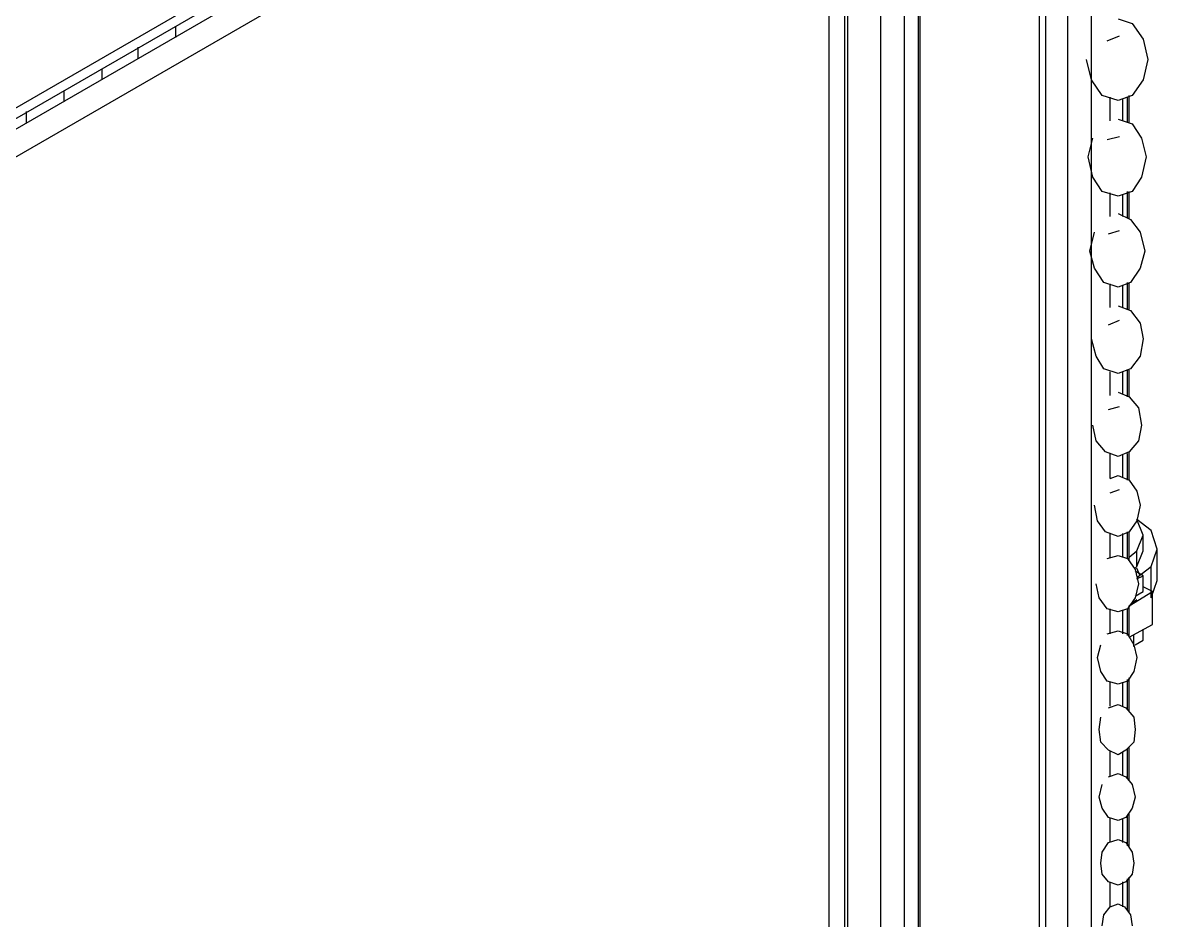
# Model space of a CAD drawing. Header units: inches. Extents: x 0.3 to 16.2, y 0.3 to 11.4.
# Drawn here: x 13.6809 to 13.9654, y 8.2415 to 8.4667 of the extents above; entities that cross this region are included whole.
import ezdxf

# ---------------------------------------------------------------- set-up
doc = ezdxf.new("R2010")
doc.units = ezdxf.units.IN
doc.header["$LTSCALE"] = 0.009843
doc.header["$MEASUREMENT"] = 0
doc.layers.add('GEOMETRY', color=7, linetype='Continuous')

msp = doc.modelspace()

# ---------------------------------------------------------------- linework, layer by layer
at = {"layer": 'GEOMETRY'}
for p, q in [((13.36496, 8.26378), (13.93583, 8.5937)), ((13.90591, 8.03583), (13.90591, 8.57638)), ((13.90551, 8.02205), (13.90551, 8.57598)), ((13.38898, 8.2752), (13.90197, 8.57126)), ((13.90197, 8.0311), (13.90197, 8.57126)), ((13.89606, 8.02756), (13.89606, 8.56772)), ((13.88701, 8.03189), (13.88701, 8.5626)), ((13.8878, 8.03228), (13.8878, 8.56299)), ((13.87717, 8.55433), (13.3937, 8.2752)), ((13.39961, 8.27165), (13.88307, 8.55079)), ((13.39961, 8.27165), (13.88307, 8.55079)), ((13.88307, 8.03504), (13.88307, 8.55079)), ((13.93583, 8.03976), (13.93583, 8.53268)), ((13.9374, 7.97205), (13.9374, 8.53189)), ((13.94291, 8.09449), (13.94291, 8.5126)), ((13.94291, 8.09449), (13.94291, 8.5126)), ((13.94882, 8.09488), (13.94882, 8.51299)), ((13.71929, 8.46299), (13.71929, 8.46575)), ((13.95551, 8.46772), (13.95906, 8.46654)), ((13.95906, 8.46654), (13.96181, 8.4626)), ((13.95276, 8.4622), (13.95591, 8.46339)), ((13.96181, 8.4626), (13.96299, 8.45748)), ((13.70984, 8.45787), (13.70984, 8.46063)), ((13.94882, 8.45236), (13.94764, 8.45748)), ((13.96299, 8.45748), (13.96181, 8.45236)), ((13.70079, 8.45236), (13.70079, 8.45512)), ((13.95157, 8.44843), (13.94882, 8.45236)), ((13.96181, 8.45236), (13.95906, 8.44843)), ((13.69134, 8.44685), (13.69134, 8.44961)), ((13.95551, 8.44724), (13.95157, 8.44843)), ((13.95906, 8.44843), (13.95551, 8.44724)), ((13.95827, 8.44173), (13.95827, 8.44843)), ((13.95827, 8.44173), (13.95827, 8.44843)), ((13.95827, 8.44173), (13.95827, 8.44843)), ((13.95827, 8.44173), (13.95827, 8.44843)), ((13.95354, 8.44213), (13.95354, 8.44803)), ((13.95354, 8.44213), (13.95354, 8.44803)), ((13.95669, 8.44213), (13.95669, 8.44764)), ((13.95787, 8.44173), (13.95787, 8.44803)), ((13.95787, 8.44173), (13.95787, 8.44803)), ((13.68189, 8.44173), (13.68189, 8.44449)), ((13.95551, 8.44252), (13.95906, 8.44134)), ((13.95906, 8.44134), (13.96142, 8.4378)), ((13.94803, 8.43307), (13.94921, 8.4378)), ((13.95276, 8.4374), (13.95591, 8.43819)), ((13.96142, 8.4378), (13.9626, 8.43307)), ((13.94921, 8.42795), (13.94803, 8.43307)), ((13.9626, 8.43307), (13.96142, 8.42795)), ((13.95157, 8.42441), (13.94921, 8.42795)), ((13.96142, 8.42795), (13.95906, 8.42441)), ((13.95551, 8.42323), (13.95157, 8.42441)), ((13.95354, 8.41811), (13.95354, 8.42402)), ((13.95354, 8.41811), (13.95354, 8.42402)), ((13.95906, 8.42441), (13.95551, 8.42323)), ((13.95669, 8.41811), (13.95669, 8.42362)), ((13.95787, 8.41772), (13.95787, 8.42441)), ((13.95787, 8.41772), (13.95787, 8.42441)), ((13.95827, 8.41772), (13.95827, 8.42441)), ((13.95827, 8.41772), (13.95827, 8.42441)), ((13.95827, 8.41772), (13.95827, 8.42441)), ((13.95827, 8.41772), (13.95827, 8.42441)), ((13.95551, 8.4189), (13.95866, 8.41732)), ((13.95866, 8.41732), (13.96102, 8.41417)), ((13.94843, 8.40945), (13.94961, 8.41417)), ((13.95315, 8.41378), (13.95591, 8.41457)), ((13.96102, 8.41417), (13.9622, 8.40945)), ((13.94961, 8.40512), (13.94843, 8.40945)), ((13.9622, 8.40945), (13.96102, 8.40512)), ((13.95197, 8.40157), (13.94961, 8.40512)), ((13.96102, 8.40512), (13.95866, 8.40157)), ((13.95551, 8.40039), (13.95197, 8.40157)), ((13.95354, 8.39528), (13.95354, 8.40118)), ((13.95354, 8.39528), (13.95354, 8.40118)), ((13.95866, 8.40157), (13.95551, 8.40039)), ((13.95669, 8.39528), (13.95669, 8.40079)), ((13.95787, 8.39488), (13.95787, 8.40157)), ((13.95787, 8.39488), (13.95787, 8.40157)), ((13.95827, 8.39488), (13.95827, 8.40157)), ((13.95827, 8.39488), (13.95827, 8.40157)), ((13.95827, 8.39488), (13.95827, 8.40157)), ((13.95827, 8.39488), (13.95827, 8.40157)), ((13.95551, 8.39567), (13.95866, 8.39449)), ((13.95866, 8.39449), (13.96102, 8.39134)), ((13.95315, 8.39094), (13.95591, 8.39213)), ((13.96102, 8.39134), (13.96181, 8.3874)), ((13.95, 8.38307), (13.94882, 8.3874)), ((13.96181, 8.3874), (13.96102, 8.38307)), ((13.95197, 8.37992), (13.95, 8.38307)), ((13.96102, 8.38307), (13.95866, 8.37992)), ((13.95551, 8.37874), (13.95197, 8.37992)), ((13.95866, 8.37992), (13.95551, 8.37874)), ((13.95354, 8.37323), (13.95354, 8.37913)), ((13.95354, 8.37323), (13.95354, 8.37913)), ((13.95669, 8.37362), (13.95669, 8.37913)), ((13.95787, 8.37283), (13.95787, 8.37953)), ((13.95787, 8.37283), (13.95787, 8.37953)), ((13.95827, 8.37283), (13.95827, 8.37953)), ((13.95827, 8.37283), (13.95827, 8.37953)), ((13.95827, 8.37283), (13.95827, 8.37953)), ((13.95827, 8.37283), (13.95827, 8.37953)), ((13.95551, 8.37402), (13.95827, 8.37283)), ((13.95827, 8.37283), (13.96063, 8.37008)), ((13.95315, 8.36969), (13.95591, 8.37047)), ((13.96063, 8.37008), (13.96142, 8.36575)), ((13.95, 8.36181), (13.94921, 8.36575)), ((13.96142, 8.36575), (13.96063, 8.36181)), ((13.95236, 8.35906), (13.95, 8.36181)), ((13.96063, 8.36181), (13.95827, 8.35906)), ((13.95551, 8.35787), (13.95236, 8.35906)), ((13.95354, 8.35236), (13.95354, 8.35866)), ((13.95354, 8.35236), (13.95354, 8.35866)), ((13.95827, 8.35906), (13.95551, 8.35787)), ((13.95669, 8.35276), (13.95669, 8.35827)), ((13.95787, 8.35197), (13.95787, 8.35866)), ((13.95787, 8.35197), (13.95787, 8.35866)), ((13.95827, 8.35197), (13.95827, 8.35906)), ((13.95827, 8.35197), (13.95827, 8.35906)), ((13.95827, 8.35197), (13.95827, 8.35866)), ((13.95827, 8.35197), (13.95827, 8.35866)), ((13.95354, 8.35236), (13.95551, 8.35315)), ((13.95551, 8.35315), (13.95827, 8.35197)), ((13.95827, 8.35197), (13.96024, 8.34921)), ((13.95354, 8.34882), (13.95591, 8.34961)), ((13.96024, 8.34921), (13.96102, 8.34567)), ((13.95039, 8.34173), (13.94961, 8.34567)), ((13.96102, 8.34567), (13.96024, 8.34173)), ((13.95236, 8.33898), (13.95039, 8.34173)), ((13.96024, 8.34173), (13.95827, 8.33898)), ((13.96378, 8.33937), (13.96024, 8.34213)), ((13.96181, 8.33819), (13.96024, 8.34213)), ((13.95551, 8.3378), (13.95236, 8.33898)), ((13.95354, 8.33268), (13.95354, 8.33858)), ((13.95354, 8.33268), (13.95354, 8.33858)), ((13.95827, 8.33898), (13.95551, 8.3378)), ((13.95669, 8.33268), (13.95669, 8.33858)), ((13.95787, 8.33228), (13.95787, 8.33898)), ((13.95787, 8.33228), (13.95787, 8.33898)), ((13.95827, 8.33189), (13.95827, 8.33898)), ((13.95827, 8.33189), (13.95827, 8.33898)), ((13.95827, 8.33189), (13.95827, 8.33898)), ((13.95827, 8.33189), (13.95827, 8.33898)), ((13.96024, 8.33425), (13.96181, 8.33819)), ((13.96024, 8.33425), (13.96181, 8.33819)), ((13.96181, 8.33425), (13.96181, 8.33819)), ((13.96535, 8.33465), (13.96378, 8.33937)), ((13.96378, 8.33031), (13.96535, 8.33465)), ((13.96378, 8.33031), (13.96535, 8.33465)), ((13.96535, 8.32677), (13.96535, 8.33465)), ((13.95276, 8.33228), (13.95551, 8.33307)), ((13.95551, 8.33307), (13.95787, 8.33228)), ((13.95787, 8.33228), (13.95984, 8.32953)), ((13.95827, 8.33268), (13.96024, 8.33425)), ((13.95827, 8.33268), (13.96024, 8.33425)), ((13.96024, 8.33031), (13.96024, 8.33425)), ((13.96024, 8.33031), (13.96181, 8.33425)), ((13.95984, 8.32992), (13.96024, 8.33031)), ((13.95984, 8.32953), (13.96063, 8.32598)), ((13.96181, 8.32795), (13.95984, 8.32913)), ((13.96024, 8.32756), (13.96378, 8.33031)), ((13.96024, 8.32756), (13.96378, 8.33031)), ((13.96102, 8.32795), (13.96024, 8.32992)), ((13.96024, 8.32992), (13.96024, 8.32992)), ((13.96378, 8.32244), (13.96378, 8.33031)), ((13.95079, 8.32244), (13.95, 8.32598)), ((13.96063, 8.32598), (13.95984, 8.32244)), ((13.96024, 8.32717), (13.96181, 8.32795)), ((13.96024, 8.32717), (13.96181, 8.32795)), ((13.96181, 8.32402), (13.96181, 8.32795)), ((13.96378, 8.32244), (13.96535, 8.32677)), ((13.95827, 8.32047), (13.96417, 8.32402)), ((13.95827, 8.32047), (13.96417, 8.32402)), ((13.95984, 8.32283), (13.96181, 8.32402)), ((13.96417, 8.32402), (13.96181, 8.3252)), ((13.96417, 8.31575), (13.96417, 8.32402)), ((13.95276, 8.31969), (13.95079, 8.32244)), ((13.95984, 8.32244), (13.95787, 8.31969)), ((13.95827, 8.32047), (13.96024, 8.32205)), ((13.95827, 8.32047), (13.96024, 8.32205)), ((13.95827, 8.3126), (13.95827, 8.32047)), ((13.95945, 8.32126), (13.95945, 8.32205)), ((13.95551, 8.3189), (13.95276, 8.31969)), ((13.95354, 8.31339), (13.95354, 8.31969)), ((13.95354, 8.31339), (13.95354, 8.31969)), ((13.95787, 8.31969), (13.95551, 8.3189)), ((13.95669, 8.31339), (13.95669, 8.31929)), ((13.95787, 8.31299), (13.95787, 8.31969)), ((13.95827, 8.31299), (13.95827, 8.32008)), ((13.95827, 8.31299), (13.95827, 8.32008)), ((13.95827, 8.31378), (13.95827, 8.32008)), ((13.95827, 8.3126), (13.95827, 8.32008)), ((13.95787, 8.31378), (13.95787, 8.31614)), ((13.95827, 8.3126), (13.96417, 8.31575)), ((13.96181, 8.31181), (13.96181, 8.31457)), ((13.95276, 8.31339), (13.95551, 8.31417)), ((13.95551, 8.31417), (13.95787, 8.31339)), ((13.95787, 8.31339), (13.95945, 8.31063)), ((13.95945, 8.31024), (13.95945, 8.31299)), ((13.95984, 8.31063), (13.96181, 8.31181)), ((13.95039, 8.30748), (13.95118, 8.31063)), ((13.95945, 8.31063), (13.96024, 8.30748)), ((13.95118, 8.30394), (13.95039, 8.30748)), ((13.96024, 8.30748), (13.95945, 8.30394)), ((13.95276, 8.30157), (13.95118, 8.30394)), ((13.95945, 8.30394), (13.95787, 8.30157)), ((13.95551, 8.30079), (13.95276, 8.30157)), ((13.95354, 8.29528), (13.95354, 8.30118)), ((13.95354, 8.29528), (13.95354, 8.30118)), ((13.95787, 8.30157), (13.95551, 8.30079)), ((13.95669, 8.29528), (13.95669, 8.30118)), ((13.95787, 8.29449), (13.95787, 8.30197)), ((13.95787, 8.29449), (13.95787, 8.30197)), ((13.95827, 8.29409), (13.95827, 8.30236)), ((13.95827, 8.29409), (13.95827, 8.30236)), ((13.95827, 8.29449), (13.95827, 8.30197)), ((13.95827, 8.29449), (13.95827, 8.30197)), ((13.95315, 8.29488), (13.95551, 8.29567)), ((13.95551, 8.29567), (13.95748, 8.29488)), ((13.95748, 8.29488), (13.95945, 8.29252)), ((13.95079, 8.28937), (13.95118, 8.29252)), ((13.95945, 8.29252), (13.95984, 8.28937)), ((13.95118, 8.28622), (13.95079, 8.28937)), ((13.95984, 8.28937), (13.95945, 8.28622)), ((13.95315, 8.28425), (13.95118, 8.28622)), ((13.95945, 8.28622), (13.95748, 8.28425)), ((13.95551, 8.28307), (13.95315, 8.28425)), ((13.95354, 8.27756), (13.95354, 8.28386)), ((13.95354, 8.27756), (13.95354, 8.28386)), ((13.95748, 8.28425), (13.95551, 8.28307)), ((13.95669, 8.27795), (13.95669, 8.28386)), ((13.95787, 8.27717), (13.95787, 8.28465)), ((13.95787, 8.27717), (13.95787, 8.28465)), ((13.95827, 8.27677), (13.95827, 8.28504)), ((13.95827, 8.27677), (13.95827, 8.28504)), ((13.95827, 8.27677), (13.95827, 8.28465)), ((13.95827, 8.27677), (13.95827, 8.28465)), ((13.95315, 8.27756), (13.95551, 8.27835)), ((13.95551, 8.27835), (13.95748, 8.27756)), ((13.95748, 8.27756), (13.95906, 8.27559)), ((13.95079, 8.27244), (13.95157, 8.27559)), ((13.95906, 8.27559), (13.95984, 8.27244)), ((13.95157, 8.26969), (13.95079, 8.27244)), ((13.95984, 8.27244), (13.95906, 8.26969)), ((13.95315, 8.26732), (13.95157, 8.26969)), ((13.95906, 8.26969), (13.95748, 8.26732)), ((13.95551, 8.26654), (13.95315, 8.26732)), ((13.95354, 8.26102), (13.95354, 8.26732)), ((13.95354, 8.26102), (13.95354, 8.26732)), ((13.95748, 8.26732), (13.95551, 8.26654)), ((13.95669, 8.26102), (13.95669, 8.26693)), ((13.95787, 8.26024), (13.95787, 8.26772)), ((13.95787, 8.26024), (13.95787, 8.26772)), ((13.95827, 8.25984), (13.95827, 8.2685)), ((13.95827, 8.25984), (13.95827, 8.2685)), ((13.95827, 8.25984), (13.95827, 8.26811)), ((13.95827, 8.25984), (13.95827, 8.26811)), ((13.95157, 8.25866), (13.95315, 8.26102)), ((13.95315, 8.26102), (13.95551, 8.26181)), ((13.95551, 8.26181), (13.95748, 8.26102)), ((13.95748, 8.26102), (13.95906, 8.25866)), ((13.95118, 8.25591), (13.95157, 8.25866)), ((13.95906, 8.25866), (13.95945, 8.25591)), ((13.95157, 8.25315), (13.95118, 8.25591)), ((13.95945, 8.25591), (13.95906, 8.25315)), ((13.95315, 8.25118), (13.95157, 8.25315)), ((13.95906, 8.25315), (13.95748, 8.25118)), ((13.95787, 8.24409), (13.95787, 8.25197)), ((13.95787, 8.24409), (13.95787, 8.25197)), ((13.95827, 8.2437), (13.95827, 8.25236)), ((13.95827, 8.2437), (13.95827, 8.25236)), ((13.95827, 8.2437), (13.95827, 8.25236)), ((13.95827, 8.2437), (13.95827, 8.25236)), ((13.95551, 8.25039), (13.95315, 8.25118)), ((13.95354, 8.24488), (13.95354, 8.25118)), ((13.95354, 8.24488), (13.95354, 8.25118)), ((13.95748, 8.25118), (13.95551, 8.25039)), ((13.95669, 8.24488), (13.95669, 8.25118)), ((13.95197, 8.24291), (13.95354, 8.24488)), ((13.95354, 8.24488), (13.95551, 8.24567)), ((13.95551, 8.24567), (13.95709, 8.24488)), ((13.95709, 8.24488), (13.95866, 8.24291)), ((13.95157, 8.24016), (13.95197, 8.24291)), ((13.95866, 8.24291), (13.95906, 8.24016))]:
    msp.add_line(p, q, dxfattribs=at)

doc.saveas('drawing.dxf')
